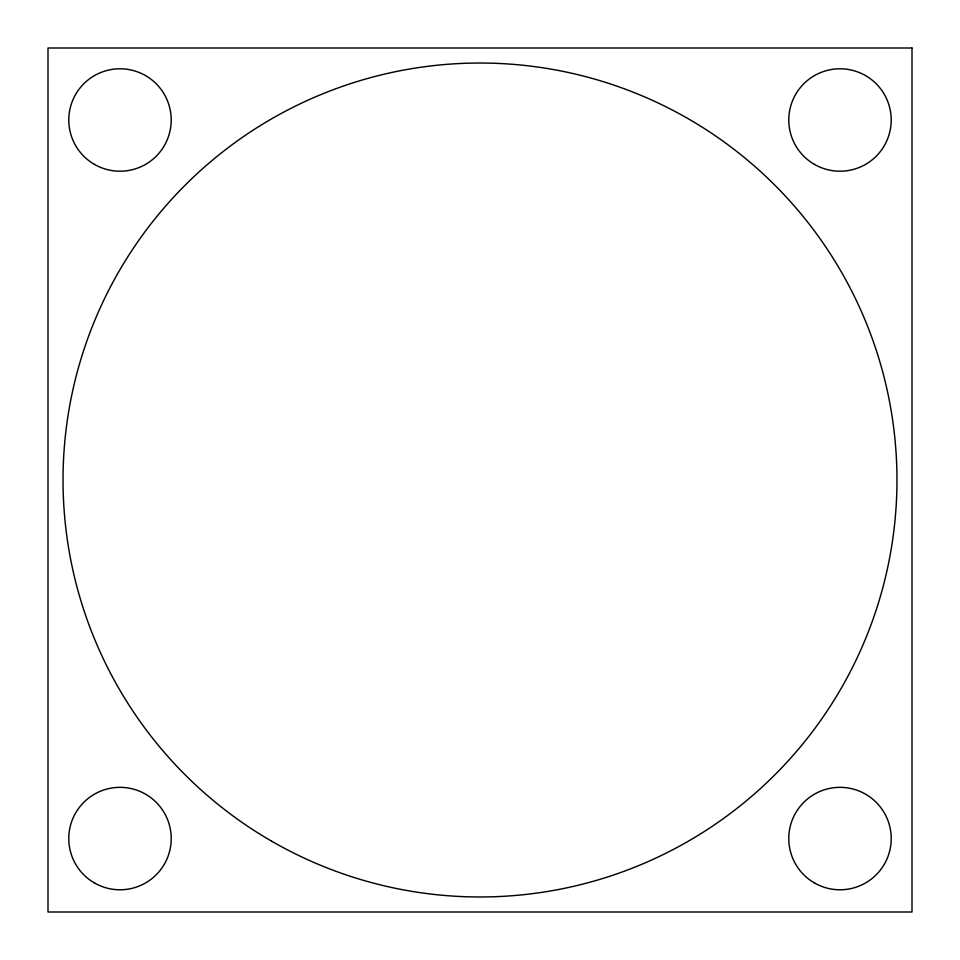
<?xml version="1.0" encoding="UTF-8"?>
<svg xmlns="http://www.w3.org/2000/svg" width="960" height="960" viewBox="0 0 960 960"><rect width="100%" height="100%" fill="white"/><g stroke="black" fill="none" stroke-linecap="round" stroke-linejoin="round"><path stroke-width="1.44" d="M912 48L48 48L48 912L912 912L912 48M94.392 882.912A51.204 51.204 0 0 0 171.204 838.56A51.204 51.204 0 0 0 94.392 794.208A51.204 51.204 0 0 0 94.392 882.912M271.512 841.104A416.964 416.964 0 0 0 896.964 480A416.964 416.964 0 0 0 271.512 118.896A416.964 416.964 0 0 0 271.512 841.104M814.392 164.352A51.204 51.204 0 0 0 891.204 120A51.204 51.204 0 0 0 814.392 75.648A51.204 51.204 0 0 0 814.392 164.352M94.392 164.352A51.204 51.204 0 0 0 171.204 120A51.204 51.204 0 0 0 94.392 75.648A51.204 51.204 0 0 0 94.392 164.352M814.392 882.912A51.204 51.204 0 0 0 891.204 838.56A51.204 51.204 0 0 0 814.392 794.208A51.204 51.204 0 0 0 814.392 882.912"/></g></svg>
